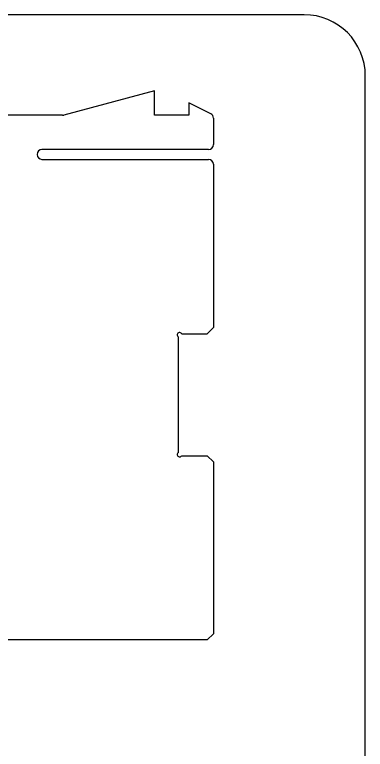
# Model space of a CAD drawing. Header units: millimetres. Extents: x 0 to 201, y 0 to 341.
# Drawn here: x 71.4 to 100, y 110.1 to 170 of the extents above; entities that cross this region are included whole.
import ezdxf

# ---------------------------------------------------------------- set-up
doc = ezdxf.new("R2010")
doc.units = ezdxf.units.MM
doc.layers.add('Shape2DView007', color=7, linetype='CONTINUOUS')
doc.layers.add('Sketch', color=7, linetype='CONTINUOUS')

msp = doc.modelspace()

# ---------------------------------------------------------------- linework, layer by layer
at = {"layer": 'Shape2DView007'}
for p, q in [((82.8, 163.8), (75.387, 161.814)), ((82.8, 161.8), (82.8, 163.8)), ((85.6, 162.8), (85.6, 161.8)), ((87.379, 161.911), (85.6, 162.8)), ((75.283, 161.8), (24.317, 161.8)), ((85.6, 161.8), (82.8, 161.8)), ((87.6, 161.553), (87.6, 159.4)), ((87.2, 159), (73.6, 159)), ((73.6, 158.2), (87.2, 158.2)), ((87.6, 157.8), (87.6, 144.475)), ((87.1, 143.975), (87.6, 144.475)), ((85.009, 143.975), (87.1, 143.975)), ((84.735, 134.299), (84.735, 143.701)), ((85.009, 134.025), (87.1, 134.025)), ((87.6, 133.525), (87.1, 134.025)), ((87.6, 133.525), (87.6, 119.5)), ((87.1, 119), (87.6, 119.5)), ((87.1, 119), (55.062, 119))]:
    msp.add_line(p, q, dxfattribs=at)
for centre, radius, start, end in [((75.283, 162.2), 0.4, -90, -75), ((87.2, 161.553), 0.4, 0, 63.43495), ((73.6, 158.6), 0.4, 90, -90), ((87.2, 159.4), 0.4, -90, 0), ((87.2, 157.8), 0.4, 0, 90), ((84.835, 143.875), 0.2, 30, -120), ((84.835, 134.125), 0.2, 120, -30)]:
    msp.add_arc(centre, radius, start, end, dxfattribs=at)
at = {"layer": 'Sketch'}
for p, q in [((95, 170), (5, 170)), ((100, 5), (100, 165))]:
    msp.add_line(p, q, dxfattribs=at)
msp.add_arc((95, 165), 5, 0, 90, dxfattribs=at)

doc.saveas('drawing.dxf')
